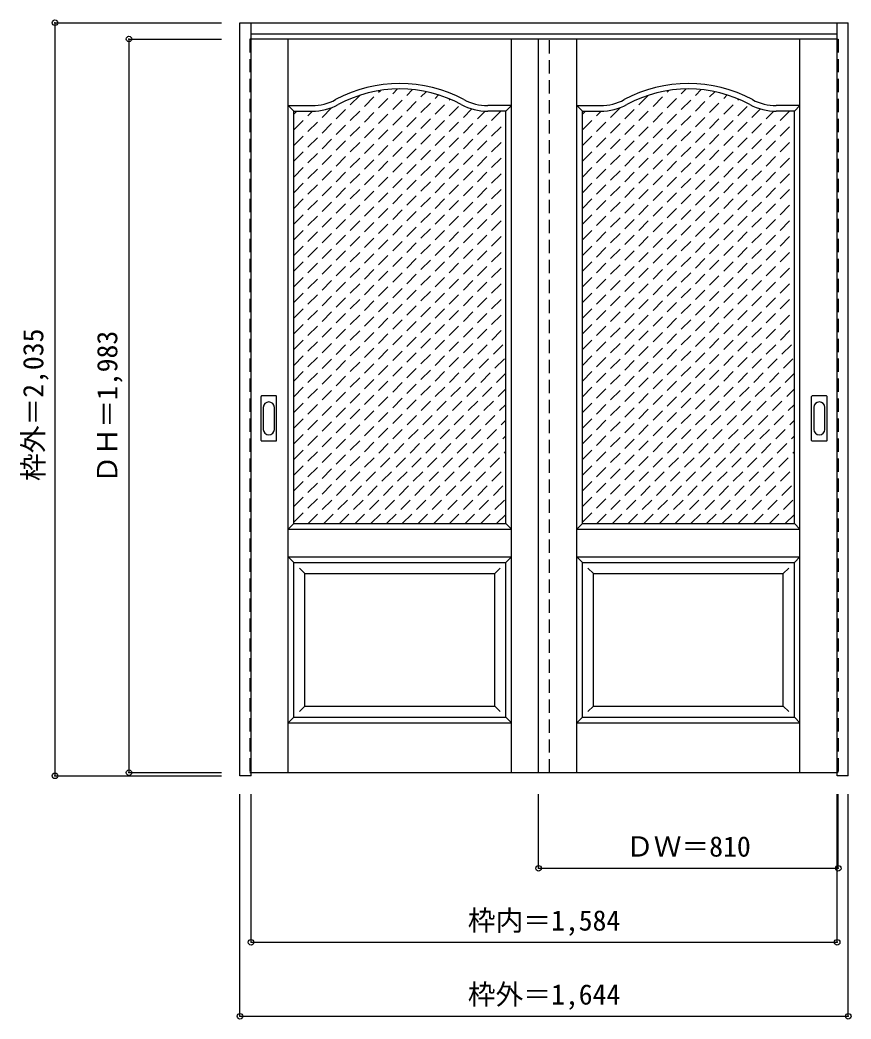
# Model space of a CAD drawing. Units: millimetres, scale not verified. Extents: x -1373 to 873, y -1602 to 1098.
import ezdxf
from ezdxf.enums import TextEntityAlignment as Align

# ---------------------------------------------------------------- set-up
doc = ezdxf.new("R2010")
doc.units = ezdxf.units.MM
doc.header["$LTSCALE"] = 30
doc.header["$PDMODE"] = 32
doc.header["$PDSIZE"] = 15
doc.linetypes.add('DASHED1', pattern=[1.8, 1.2, -0.6])
doc.layers.add('0-0', color=4, linetype='Continuous')
doc.layers.add('0-1_寸法', color=7, linetype='Continuous')
doc.styles.add('ＭＳ ゴシック', font='')
doc.styles.get('ＭＳ ゴシック').set_extended_font_data('MS Gothic')

msp = doc.modelspace()

# ---------------------------------------------------------------- linework, layer by layer
at = {"layer": '0-0', "color": 3}
for p, q in [((-778.86, -944.85), (-778.86, 1090.65)), ((-778.86, 1090.65), (865.14, 1090.65)), ((-748.86, -944.85), (-748.86, 1090.65)), ((835.14, -935.82), (835.14, 1090.65)), ((865.14, -944.85), (865.14, 1090.65)), ((-748.86, 1060.65), (835.14, 1060.65)), ((835.14, 1046.65), (-748.86, 1046.65)), ((28.14, -936.35), (28.14, 1046.65)), ((-633.36, 851.65), (-584.35, 851.65)), ((-633.36, -263.35), (-633.36, 851.65)), ((146.64, 851.65), (195.65, 851.65)), ((146.64, -263.35), (146.64, 851.65)), ((-681.36, 82.15), (-720.36, 82.15)), ((806.64, 82.15), (767.64, 82.15)), ((-721.86, -38.35), (-721.86, 80.65)), ((-679.86, -38.35), (-679.86, 80.65)), ((766.14, -38.35), (766.14, 80.65)), ((808.14, -38.35), (808.14, 80.65)), ((-720.36, -39.85), (-681.36, -39.85)), ((767.64, -39.85), (806.64, -39.85)), ((-633.36, -368.35), (-60.36, -368.35)), ((-633.36, -786.35), (-633.36, -368.35)), ((-60.36, -786.35), (-60.36, -368.35)), ((146.64, -368.35), (719.64, -368.35)), ((146.64, -786.35), (146.64, -368.35)), ((719.64, -786.35), (719.64, -368.35)), ((-633.36, -786.35), (-60.36, -786.35)), ((146.64, -786.35), (719.64, -786.35)), ((-748.86, -944.85), (-778.86, -944.85)), ((-748.86, -936.35), (835.14, -936.35)), ((835.14, -936.15), (835.14, -935.82))]:
    msp.add_line(p, q, dxfattribs=at)
at = {"layer": '0-0', "linetype": 'DASHED1'}
for p, q in [((-751.86, 1046.65), (-751.86, -936.35)), ((-748.86, 1046.65), (-751.86, 1046.65)), ((58.14, -936.35), (58.14, 1046.65)), ((835.14, 1046.65), (838.14, 1046.65)), ((-633.36, 631.28), (-353.06, 911.59)), ((-633.36, 588.86), (-312.29, 909.93)), ((-633.36, 673.71), (-399.39, 907.68)), ((-633.36, 546.43), (-275.5, 904.29)), ((-633.36, 504.01), (-241.85, 895.52)), ((-633.36, 716.14), (-454.97, 894.53)), ((146.64, 631.28), (426.94, 911.59)), ((146.64, 588.86), (467.71, 909.93)), ((146.64, 673.71), (380.61, 907.68)), ((146.64, 546.43), (504.5, 904.29)), ((146.64, 504.01), (538.15, 895.52)), ((146.64, 716.14), (325.03, 894.53)), ((-633.36, 461.58), (-210.82, 884.12)), ((-633.36, 419.15), (-182.08, 870.43)), ((146.64, 461.58), (569.18, 884.12)), ((146.64, 419.15), (597.92, 870.43)), ((-633.36, 758.56), (-530.14, 861.78)), ((-633.36, 376.73), (-152.2, 857.89)), ((-633.36, 334.3), (-115.88, 851.79)), ((-633.36, 800.99), (-582.7, 851.66)), ((-633.36, 291.87), (-73.59, 851.65)), ((-633.36, 843.42), (-625.13, 851.65)), ((146.64, 758.56), (249.86, 861.78)), ((146.64, 376.73), (627.8, 857.89)), ((146.64, 334.3), (664.12, 851.79)), ((146.64, 800.99), (197.3, 851.66)), ((146.64, 291.87), (706.41, 851.65)), ((146.64, 843.42), (154.87, 851.65)), ((-633.36, 249.45), (-60.36, 822.45)), ((146.64, 249.45), (719.64, 822.45)), ((-633.36, 207.02), (-60.36, 780.02)), ((146.64, 207.02), (719.64, 780.02)), ((-633.36, 164.59), (-60.36, 737.59)), ((146.64, 164.59), (719.64, 737.59)), ((-633.36, 122.17), (-60.36, 695.17)), ((146.64, 122.17), (719.64, 695.17)), ((-633.36, 79.74), (-60.36, 652.74)), ((146.64, 79.74), (719.64, 652.74)), ((-633.36, 37.31), (-60.36, 610.31)), ((146.64, 37.31), (719.64, 610.31)), ((-633.36, -5.11), (-60.36, 567.89)), ((146.64, -5.11), (719.64, 567.89)), ((-633.36, -47.54), (-60.36, 525.46)), ((146.64, -47.54), (719.64, 525.46)), ((-633.36, -89.96), (-60.36, 483.04)), ((146.64, -89.96), (719.64, 483.04)), ((-633.36, -132.39), (-60.36, 440.61)), ((146.64, -132.39), (719.64, 440.61)), ((-633.36, -174.82), (-60.36, 398.18)), ((146.64, -174.82), (719.64, 398.18)), ((-633.36, -217.24), (-60.36, 355.76)), ((146.64, -217.24), (719.64, 355.76)), ((-633.36, -259.67), (-60.36, 313.33)), ((146.64, -259.67), (719.64, 313.33)), ((-594.62, -263.35), (-60.36, 270.9)), ((185.38, -263.35), (719.64, 270.9)), ((-552.19, -263.35), (-60.36, 228.48)), ((227.81, -263.35), (719.64, 228.48)), ((-509.77, -263.35), (-60.36, 186.05)), ((270.23, -263.35), (719.64, 186.05)), ((-467.34, -263.35), (-60.36, 143.62)), ((312.66, -263.35), (719.64, 143.62)), ((-424.91, -263.35), (-60.36, 101.2)), ((355.09, -263.35), (719.64, 101.2)), ((-382.49, -263.35), (-60.36, 58.77)), ((397.51, -263.35), (719.64, 58.77)), ((-340.06, -263.35), (-60.36, 16.35)), ((439.94, -263.35), (719.64, 16.35)), ((-297.63, -263.35), (-60.36, -26.08)), ((482.37, -263.35), (719.64, -26.08)), ((-255.21, -263.35), (-60.36, -68.51)), ((524.79, -263.35), (719.64, -68.51)), ((-212.78, -263.35), (-60.36, -110.93)), ((567.22, -263.35), (719.64, -110.93)), ((-170.36, -263.35), (-60.36, -153.36)), ((609.64, -263.35), (719.64, -153.36)), ((-127.93, -263.35), (-60.36, -195.79)), ((652.07, -263.35), (719.64, -195.79)), ((-85.5, -263.35), (-60.36, -238.21)), ((694.5, -263.35), (719.64, -238.21)), ((-751.86, -936.35), (-748.86, -936.35))]:
    msp.add_line(p, q, dxfattribs=at)
at = {"layer": '0-0', "color": 7}
for p, q in [((-648.36, -936.35), (-648.36, 1046.65)), ((-45.36, -936.35), (-45.36, 1046.65)), ((131.64, -936.35), (131.64, 1046.65)), ((734.64, -936.35), (734.64, 1046.65)), ((-633.36, 851.65), (-648.36, 866.65)), ((-648.36, 866.65), (-584.35, 866.65)), ((-45.36, 866.65), (-109.38, 866.65)), ((-60.36, 851.65), (-45.36, 866.65)), ((146.64, 851.65), (131.64, 866.65)), ((131.64, 866.65), (195.65, 866.65)), ((734.64, 866.65), (670.62, 866.65)), ((719.64, 851.65), (734.64, 866.65)), ((-715.86, 50.75), (-715.86, -8.45)), ((-685.86, -8.45), (-685.86, 50.75)), ((772.14, 50.75), (772.14, -8.45)), ((802.14, -8.45), (802.14, 50.75)), ((-633.36, -263.35), (-648.36, -278.35)), ((-60.36, -263.35), (-45.36, -278.35)), ((146.64, -263.35), (131.64, -278.35)), ((719.64, -263.35), (734.64, -278.35)), ((-648.36, -278.35), (-45.36, -278.35)), ((131.64, -278.35), (734.64, -278.35)), ((-648.36, -353.35), (-633.36, -368.35)), ((-648.36, -353.35), (-45.36, -353.35)), ((-45.36, -353.35), (-60.36, -368.35)), ((131.64, -353.35), (146.64, -368.35)), ((131.64, -353.35), (734.64, -353.35)), ((734.64, -353.35), (719.64, -368.35)), ((-618.36, -383.35), (-603.36, -398.35)), ((-603.36, -756.35), (-603.36, -398.35)), ((-603.36, -398.35), (-90.36, -398.35)), ((-75.36, -383.35), (-90.36, -398.35)), ((-90.36, -756.35), (-90.36, -398.35)), ((161.64, -383.35), (176.64, -398.35)), ((176.64, -756.35), (176.64, -398.35)), ((176.64, -398.35), (689.64, -398.35)), ((704.64, -383.35), (689.64, -398.35)), ((689.64, -756.35), (689.64, -398.35)), ((-603.36, -756.35), (-618.36, -771.35)), ((-603.36, -756.35), (-90.36, -756.35)), ((-90.36, -756.35), (-75.36, -771.35)), ((176.64, -756.35), (161.64, -771.35)), ((176.64, -756.35), (689.64, -756.35)), ((689.64, -756.35), (704.64, -771.35)), ((-633.36, -786.35), (-648.36, -801.35)), ((-648.36, -801.35), (-45.36, -801.35)), ((-60.36, -786.35), (-45.36, -801.35)), ((146.64, -786.35), (131.64, -801.35)), ((131.64, -801.35), (734.64, -801.35)), ((719.64, -786.35), (734.64, -801.35))]:
    msp.add_line(p, q, dxfattribs=at)
at = {"layer": '0-0', "linetype": 'DASHED1'}
msp.add_lwpolyline([(838.14, 1046.65), (838.14, -936.35), (835.14, -936.35)], dxfattribs=at)
at = {"layer": '0-0', "color": 3}
for points in [[(-633.36, -263.35), (-60.36, -263.35), (-60.36, 851.65), (-109.38, 851.65)], [(146.64, -263.35), (719.64, -263.35), (719.64, 851.65), (670.62, 851.65)], [(865.14, -944.85), (835.14, -944.85), (835.14, -936.15)]]:
    msp.add_lwpolyline(points, dxfattribs=at)
at = {"layer": '0-0', "color": 7}
for centre, radius, start, end in [((-346.86, 561.65), 365, 61.6423, 118.3577), ((433.14, 561.65), 365, 61.6423, 118.3577), ((-584.35, 1001.65), 135, 270, 298.3577), ((-109.38, 1001.65), 135, 241.6423, 270), ((195.65, 1001.65), 135, 270, 298.3577), ((670.62, 1001.65), 135, 241.6423, 270), ((-700.86, 50.75), 15, 0, 180), ((787.14, 50.75), 15, 0, 180), ((-700.86, -8.45), 15, 180, 0), ((787.14, -8.45), 15, 180, 0)]:
    msp.add_arc(centre, radius, start, end, dxfattribs=at)
at = {"layer": '0-0', "color": 3}
for centre, radius, start, end in [((-346.86, 561.65), 350, 61.6423, 118.3577), ((433.14, 561.65), 350, 61.6423, 118.3577), ((-584.35, 1001.65), 150, 270, 298.3577), ((-109.38, 1001.65), 150, 241.6423, 270), ((195.65, 1001.65), 150, 270, 298.3577), ((670.62, 1001.65), 150, 241.6423, 270), ((-720.36, 80.65), 1.5, 90, 180), ((-681.36, 80.65), 1.5, 0, 90), ((767.64, 80.65), 1.5, 90, 180), ((806.64, 80.65), 1.5, 0, 90), ((-720.36, -38.35), 1.5, 180, 270), ((-681.36, -38.35), 1.5, 270, 0), ((767.64, -38.35), 1.5, 180, 270), ((806.64, -38.35), 1.5, 270, 0)]:
    msp.add_arc(centre, radius, start, end, dxfattribs=at)
at = {"layer": '0-1_寸法', "color": 4}
for p, q in [((-1278.86, 1090.65), (-1278.86, -944.85)), ((-1278.86, 1090.65), (-828.86, 1090.65)), ((-1078.86, 1046.65), (-828.86, 1046.65)), ((-1078.86, 1046.65), (-1078.86, -936.35)), ((-1278.86, -944.85), (-828.86, -944.85)), ((-1078.86, -936.35), (-828.86, -936.35)), ((-778.86, -1594.85), (-778.86, -994.85)), ((-748.86, -1394.85), (-748.86, -994.85)), ((28.14, -1194.85), (28.14, -994.85)), ((838.14, -1194.85), (838.14, -994.85)), ((28.14, -1194.85), (838.14, -1194.85))]:
    msp.add_line(p, q, dxfattribs=at)
for points in [[(-778.86, -1594.85), (865.14, -1594.85), (865.14, -994.85)], [(-748.86, -1394.85), (835.14, -1394.85), (835.14, -994.85)]]:
    msp.add_lwpolyline(points, dxfattribs=at)
at = {"layer": '0-1_寸法'}
for p in [(-1278.86, 1090.65), (-1078.86, 1046.65), (-1278.86, -944.85), (-1078.86, -936.35), (28.14, -1194.85), (838.14, -1194.85), (-748.86, -1394.85), (835.14, -1394.85), (-778.86, -1594.85), (865.14, -1594.85)]:
    msp.add_point(p, dxfattribs=at)

# ---------------------------------------------------------------- texts
at = {"layer": '0-1_寸法', "style": 'ＭＳ ゴシック'}
for s, p in [('枠外＝2,035', (-1293.86, -148.1)), ('ＤＨ＝1,983', (-1093.86, -154.1))]:
    msp.add_text(s, height=54.99, rotation=90, dxfattribs=at).set_placement(p, align=Align.BOTTOM_LEFT)
for s, p in [('ＤＷ＝810', (264.39, -1179.85)), ('枠内＝1,584', (-163.11, -1379.85)), ('枠外＝1,644', (-163.11, -1579.85))]:
    msp.add_text(s, height=54.99, dxfattribs=at).set_placement(p, align=Align.BOTTOM_LEFT)

doc.saveas('drawing.dxf')
